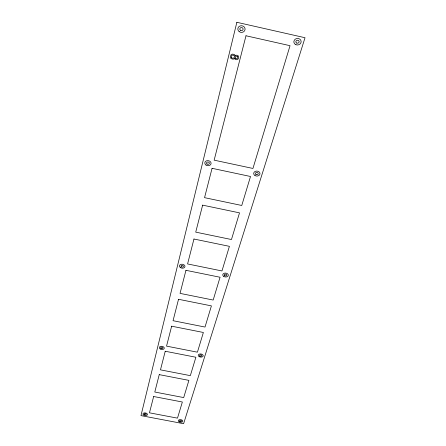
<?xml version="1.0" encoding="UTF-8"?>
<svg xmlns="http://www.w3.org/2000/svg" width="446" height="446" viewBox="0 0 446 446"><rect width="100%" height="100%" fill="white"/><g stroke="black" fill="none" stroke-linecap="round" stroke-linejoin="round"><path stroke-width="0.67" d="M234.602 58.309L234.133 58.766A2.018 1.795 7.3 0 1 232.795 59.145L231.262 58.66A2.035 1.806 7.4 0 1 230.744 58.158L230.615 57.952A2.938 2.615 7.2 0 1 230.337 57.049L231.006 54.88A2.269 2.024 7.4 0 1 231.591 54.429L232.048 54.239A2.459 2.191 7.3 0 1 232.773 54.122L234.328 54.501A1.895 1.689 7.3 0 1 234.769 54.852A1.834 1.633 7.2 0 1 234.997 55.17L235.137 55.466A3.479 3.1 7.6 0 1 235.237 55.811L235.822 55.376A1.583 1.41 6.5 0 1 236.347 55.22L237.4 55.326A1.823 1.628 6.5 0 1 238.086 55.711C239.34 56.77 238.761 59.112 237.222 59.58A2.085 1.856 6.5 0 1 236.38 59.692A2.341 2.085 6.5 0 1 235.767 59.586L235.315 59.39A1.533 1.36 6.6 0 1 234.83 58.917A2.113 1.884 6.5 0 1 234.613 58.309M237.612 56.709C236.731 55.365 234.596 56.77 235.393 58.131M234.222 55.85A1.572 1.399 7.3 0 0 231.987 55.321A1.895 1.689 7.3 0 0 231.53 57.478M234.211 55.856A1.751 1.555 7.4 0 1 233.743 57.935A1.751 1.555 7.4 0 1 231.374 57.584M237.545 56.742A1.578 1.405 6.6 0 1 237.105 58.577A1.26 1.121 6.5 0 1 235.354 58.147M236.859 22.3L140.975 415.611L183.607 423.7L305.025 37.726L236.859 22.3M153.647 396.511L149.471 412.818L177.486 418.147L182.358 402.008L153.647 396.511M159.25 374.629L154.795 392.028L183.702 397.581L188.898 380.371L159.25 374.629M165.232 351.247L160.471 369.851L190.33 375.643L195.889 357.246L165.232 351.247M171.649 326.193L166.542 346.129L197.416 352.189L203.376 332.476L171.649 326.193M178.534 299.288L173.054 320.702L205.015 327.052L211.41 305.884L178.534 299.288M185.954 270.315L180.045 293.379L213.177 300.047L220.062 277.25L185.954 270.315M193.96 239.028L187.582 263.943L221.963 270.956L229.406 246.337L193.96 239.028M202.635 205.143L195.727 232.137L231.463 239.53L239.519 212.865L202.635 205.143M212.062 168.309L204.552 197.662L241.754 205.478L250.513 176.493L212.062 168.309M245.991 35.769L214.147 160.164L252.943 168.454L290.039 45.693L245.991 35.769M179.961 421.353A1.026 0.585 7.6 0 0 181.572 421.08A1.026 0.585 7.6 0 0 180.139 420.361A1.026 0.585 7.6 0 0 179.961 421.353M144.582 414.618A1.031 0.585 9.2 0 0 146.221 414.412A1.031 0.585 9.2 0 0 144.827 413.632A1.031 0.585 9.2 0 0 144.582 414.618M296.796 43.084A1.656 1.483 -7.5 0 0 299.143 41.562A1.656 1.483 -7.5 0 0 296.557 40.53A1.656 1.483 -7.5 0 0 296.796 43.084M240.422 30.233A1.65 1.511 5.9 0 0 243.081 29.33A1.65 1.511 5.9 0 0 240.857 27.652A1.65 1.511 5.9 0 0 240.422 30.233M224.773 275.695A1.26 0.886 6 0 0 226.797 275.227A1.26 0.886 6 0 0 225.079 274.19A1.26 0.886 6 0 0 224.773 275.695M181.388 266.836A1.266 0.892 9 0 0 183.434 266.463A1.266 0.892 9 0 0 181.762 265.337A1.266 0.892 9 0 0 181.388 266.836M200.053 356.047A1.132 0.714 7.1 0 0 201.843 355.691A1.132 0.714 7.1 0 0 200.282 354.838A1.132 0.714 7.1 0 0 200.053 356.047M161.078 348.382A1.137 0.714 9.2 0 0 162.901 348.109A1.137 0.714 9.2 0 0 161.38 347.178A1.137 0.714 9.2 0 0 161.078 348.382M256.01 174.481A1.427 1.126 3.3 0 0 258.256 173.723A1.427 1.126 3.3 0 0 256.244 172.541A1.427 1.126 3.3 0 0 256.01 174.481M207.083 164.022A1.433 1.137 8.6 0 0 209.364 163.375A1.433 1.137 8.6 0 0 207.396 162.071A1.433 1.137 8.6 0 0 207.083 164.022M295.938 44.723A3.652 3.273 -7.5 0 0 301.134 41.361A3.652 3.273 -7.5 0 0 295.425 39.075A3.652 3.273 -7.5 0 0 295.938 44.723M239.167 31.621A3.64 3.334 5.9 0 0 245.049 29.642A3.64 3.334 5.9 0 0 240.149 25.929A3.64 3.334 5.9 0 0 239.167 31.621M206.041 165.059A3.167 2.52 8.6 0 0 211.075 163.643A3.167 2.52 8.6 0 0 206.727 160.755A3.167 2.52 8.6 0 0 206.041 165.059M255 175.562A3.155 2.492 3.3 0 0 259.979 173.884A3.155 2.492 3.3 0 0 255.53 171.275A3.155 2.492 3.3 0 0 255 175.562M223.831 276.487A2.788 1.951 6 0 0 228.302 275.455A2.788 1.951 6 0 0 224.511 273.164A2.788 1.951 6 0 0 223.831 276.487M180.407 267.583A2.799 1.968 9 0 0 184.939 266.769A2.799 1.968 9 0 0 181.243 264.272A2.799 1.968 9 0 0 180.407 267.583M160.22 348.973A2.509 1.583 9.2 0 0 164.245 348.376A2.509 1.583 9.2 0 0 160.895 346.313A2.509 1.583 9.2 0 0 160.22 348.973M199.234 356.672A2.503 1.572 7.1 0 0 203.198 355.897A2.503 1.572 7.1 0 0 199.747 353.996A2.503 1.572 7.1 0 0 199.234 356.672M143.818 415.098A2.275 1.299 9.2 0 0 147.442 414.646A2.275 1.299 9.2 0 0 144.37 412.912A2.275 1.299 9.2 0 0 143.818 415.098M179.236 421.866A2.269 1.293 7.6 0 0 182.799 421.264A2.269 1.293 7.6 0 0 179.632 419.664A2.269 1.293 7.6 0 0 179.236 421.866"/></g></svg>
